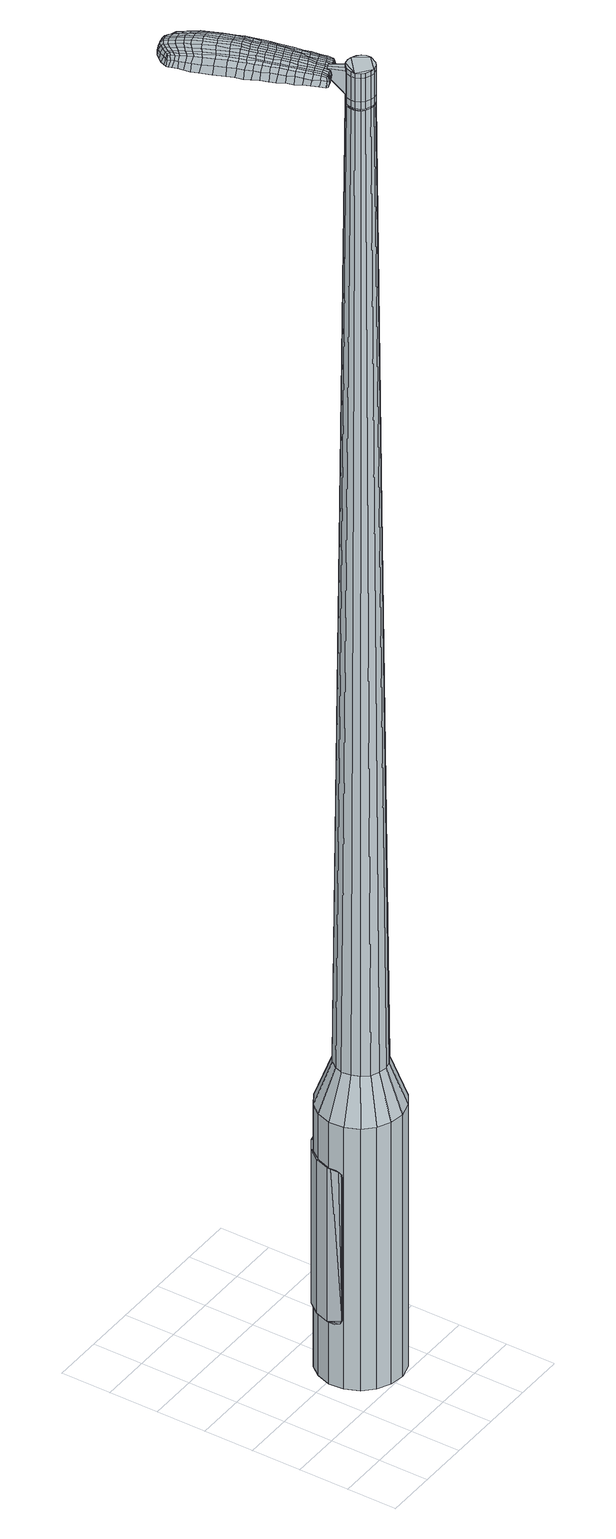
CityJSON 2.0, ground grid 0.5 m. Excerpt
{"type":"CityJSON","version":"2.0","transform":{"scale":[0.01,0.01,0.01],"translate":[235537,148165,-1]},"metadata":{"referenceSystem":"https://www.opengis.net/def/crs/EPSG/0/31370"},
"CityObjects":{
"object1":{"type":"GenericCityObject","attributes":{"cluster":176,"mean_distance_to_centroid":0.177,"new_centroid_x":235538.12,"new_centroid_y":148165.92,"mean_distance_to_camera":11.03,"H1":11.11,"H2":10.97,"Z_final":115.31,"cluster2":15,"proj_x":235539.54,"proj_y":148165.31,"id_line":52456,"bearing_l":203.2,"distance":1.55,"orientation":"right","G_obj":113.2},"geometry":[{"type":"MultiSurface","lod":"2","boundaries":[[[0,1,2,3]],[[1,4,5,2]],[[4,6,7,5]],[[6,8,9,7]],[[8,10,11,9]],[[10,12,13,11]],[[12,14,15,13]],[[14,16,17,15]],[[16,18,19,17]],[[18,20,21,19]],[[20,22,23,21]],[[22,24,25,23]],[[24,26,27,25]],[[26,28,29,27]],[[28,30,31,29]],[[30,32,33,31]],[[32,34,35,33]],[[34,0,3,35]],[[36,37,38,39]],[[38,40,41,42]],[[41,43,42]],[[42,44,45,46]],[[45,47,46]],[[46,48,49,50]],[[49,51,50]],[[42,46,50,38]],[[50,52,39,38]],[[53,36,39]],[[2,5,7,35]],[[7,9,11,15]],[[11,13,15]],[[15,17,19,23]],[[19,21,23]],[[23,25,27,31]],[[27,29,31]],[[15,23,31,7]],[[31,33,35,7]],[[3,2,35]],[[1,0,54,55]],[[0,34,56,54]],[[34,32,57,56]],[[32,30,58,57]],[[30,28,59,58]],[[28,26,60,59]],[[26,24,61,60]],[[24,22,62,61]],[[22,20,63,62]],[[20,18,64,63]],[[18,16,65,64]],[[16,14,66,65]],[[14,12,67,66]],[[12,10,68,67]],[[10,8,69,68]],[[8,6,70,69]],[[6,4,71,70]],[[4,1,55,71]],[[55,54,72,73]],[[54,56,74,72]],[[56,57,75,74]],[[57,58,76,75]],[[58,59,77,76]],[[59,60,78,77]],[[60,61,79,78]],[[61,62,80,79]],[[62,63,81,80]],[[63,64,82,81]],[[64,65,83,82]],[[65,66,84,83]],[[66,67,85,84]],[[67,68,86,85]],[[68,69,87,86]],[[69,70,88,87]],[[70,71,89,88]],[[71,55,73,89]],[[90,91,92,93]],[[94,95,91,90]],[[96,97,95,94]],[[98,99,97,96]],[[100,101,99,98]],[[102,103,101,100]],[[104,105,103,102]],[[80,106,105,104]],[[107,108,106,80]],[[109,110,108,107]],[[111,112,110,109]],[[84,113,112,111]],[[114,115,113,84]],[[116,117,115,114]],[[118,119,117,116]],[[120,121,119,118]],[[89,122,121,120]],[[93,92,122,89]],[[123,124,125,126]],[[127,123,126,128]],[[129,127,128,130]],[[131,129,130,132]],[[133,131,132,134]],[[135,133,134,136]],[[137,135,136,138]],[[139,137,138,140]],[[141,139,140,142]],[[143,141,142,144]],[[145,143,144,146]],[[147,145,146,148]],[[149,147,148,150]],[[151,149,150,152]],[[153,151,152,154]],[[155,153,154,156]],[[73,72,90,93]],[[72,74,94,90]],[[74,75,96,94]],[[75,76,98,96]],[[76,77,100,98]],[[77,78,102,100]],[[78,79,104,102]],[[79,80,104]],[[81,107,80]],[[81,82,109,107]],[[82,83,111,109]],[[83,84,111]],[[85,114,84]],[[85,86,116,114]],[[86,87,118,116]],[[87,88,120,118]],[[88,89,120]],[[73,93,89]],[[157,158,92,91]],[[158,122,92]],[[159,121,122]],[[159,160,119,121]],[[160,161,117,119]],[[161,162,115,117]],[[162,113,115]],[[163,112,113]],[[163,164,110,112]],[[164,165,108,110]],[[165,106,108]],[[166,105,106]],[[166,167,103,105]],[[167,168,101,103]],[[168,169,99,101]],[[169,170,97,99]],[[170,171,95,97]],[[171,157,91,95]],[[39,52,155,172]],[[158,157,173,156]],[[53,39,172,124]],[[157,171,125,173]],[[36,53,124,123]],[[171,170,126,125]],[[37,36,123,127]],[[170,169,128,126]],[[38,37,127,129]],[[169,168,130,128]],[[40,38,129,131]],[[168,167,132,130]],[[41,40,131,133]],[[167,166,134,132]],[[43,41,133,135]],[[166,106,136,134]],[[42,43,135,137]],[[106,165,138,136]],[[44,42,137,139]],[[165,164,140,138]],[[45,44,139,141]],[[164,163,142,140]],[[47,45,141,143]],[[163,113,144,142]],[[46,47,143,145]],[[113,162,146,144]],[[48,46,145,147]],[[162,161,148,146]],[[49,48,147,149]],[[161,160,150,148]],[[51,49,149,151]],[[160,159,152,150]],[[50,51,151,153]],[[159,122,154,152]],[[52,50,153,155]],[[122,158,156,154]],[[155,156,174,175]],[[156,173,176,174]],[[173,125,177,176]],[[125,124,178,177]],[[124,172,179,178]],[[172,155,175,179]],[[180,181,182,183]],[[184,180,183,185]],[[180,184,186,187]],[[181,180,187,188]],[[189,190,191,192]],[[193,189,192,194]],[[189,193,195,196]],[[190,189,196,197]],[[198,199,200,201]],[[202,198,201,203]],[[198,202,204,205]],[[199,198,205,206]],[[207,208,209,210]],[[211,207,210,212]],[[207,211,213,214]],[[208,207,214,215]],[[216,217,218,219]],[[220,216,219,221]],[[216,220,222,223]],[[217,216,223,224]],[[225,226,227,228]],[[229,225,228,230]],[[225,229,231,232]],[[226,225,232,233]],[[234,235,236,237]],[[226,234,237,227]],[[234,226,233,238]],[[235,234,238,239]],[[240,241,242,243]],[[235,240,243,236]],[[240,235,239,244]],[[241,240,244,245]],[[246,184,185,247]],[[241,246,247,242]],[[246,241,245,248]],[[184,246,248,186]],[[249,250,251,252]],[[253,249,252,254]],[[249,253,255,256]],[[250,249,256,257]],[[258,259,260,261]],[[250,258,261,251]],[[258,250,257,262]],[[259,258,262,263]],[[264,265,266,267]],[[259,264,267,260]],[[264,259,263,268]],[[265,264,268,269]],[[270,271,272,273]],[[265,270,273,266]],[[270,265,269,274]],[[271,270,274,275]],[[276,181,188,277]],[[271,276,277,272]],[[276,271,275,278]],[[181,276,278,182]],[[279,280,281,282]],[[283,279,282,284]],[[279,283,285,286]],[[280,279,286,287]],[[288,289,290,291]],[[280,288,291,281]],[[288,280,287,292]],[[289,288,292,293]],[[294,295,296,297]],[[289,294,297,290]],[[294,289,293,298]],[[295,294,298,299]],[[300,193,194,301]],[[295,300,301,296]],[[300,295,299,302]],[[193,300,302,195]],[[303,304,305,306]],[[307,303,306,308]],[[303,307,309,310]],[[304,303,310,311]],[[312,313,314,315]],[[304,312,315,305]],[[312,304,311,316]],[[313,312,316,317]],[[318,319,320,321]],[[313,318,321,314]],[[318,313,317,322]],[[319,318,322,323]],[[324,325,326,327]],[[319,324,327,320]],[[324,319,323,328]],[[325,324,328,329]],[[330,190,197,331]],[[325,330,331,326]],[[330,325,329,332]],[[190,330,332,191]],[[333,219,218,334]],[[335,333,334,336]],[[333,335,337,338]],[[219,333,338,221]],[[339,335,336,340]],[[341,339,340,342]],[[339,341,343,344]],[[335,339,344,337]],[[345,341,342,346]],[[347,345,346,348]],[[345,347,349,350]],[[341,345,350,343]],[[351,347,348,352]],[[353,351,352,354]],[[351,353,355,356]],[[347,351,356,349]],[[357,353,354,358]],[[208,357,358,209]],[[357,208,215,359]],[[353,357,359,355]],[[360,361,206,205]],[[362,360,205,204]],[[360,362,363,364]],[[361,360,364,365]],[[366,367,365,364]],[[368,366,364,363]],[[366,368,369,370]],[[367,366,370,371]],[[372,373,371,370]],[[374,372,370,369]],[[372,374,375,376]],[[373,372,376,377]],[[378,379,377,376]],[[380,378,376,375]],[[378,380,213,211]],[[379,378,211,212]],[[381,382,383,384]],[[283,381,384,285]],[[381,283,284,385]],[[382,381,385,386]],[[387,202,203,388]],[[382,387,388,383]],[[387,382,386,389]],[[202,387,389,204]],[[390,391,392,393]],[[229,390,393,231]],[[390,229,230,394]],[[391,390,394,395]],[[396,397,398,399]],[[391,396,399,392]],[[396,391,395,400]],[[397,396,400,401]],[[402,199,206,403]],[[397,402,403,398]],[[402,397,401,404]],[[199,402,404,200]],[[405,406,407,408]],[[187,405,408,188]],[[405,187,186,409]],[[406,405,409,410]],[[411,412,413,414]],[[406,411,414,407]],[[411,406,410,415]],[[412,411,415,416]],[[417,210,209,418]],[[412,417,418,413]],[[417,412,416,419]],[[210,417,419,212]],[[420,421,422,423]],[[192,420,423,194]],[[420,192,191,424]],[[421,420,424,425]],[[426,214,213,427]],[[421,426,427,422]],[[426,421,425,428]],[[214,426,428,215]],[[429,430,431,432]],[[307,429,432,309]],[[429,307,308,433]],[[430,429,433,434]],[[435,220,221,436]],[[430,435,436,431]],[[435,430,434,437]],[[220,435,437,222]],[[438,439,440,441]],[[253,438,441,255]],[[438,253,254,442]],[[439,438,442,443]],[[444,445,446,447]],[[439,444,447,440]],[[444,439,443,448]],[[445,444,448,449]],[[450,217,224,451]],[[445,450,451,446]],[[450,445,449,452]],[[217,450,452,218]],[[453,454,443,442]],[[252,453,442,254]],[[453,252,251,455]],[[454,453,455,456]],[[457,458,449,448]],[[454,457,448,443]],[[457,454,456,459]],[[458,457,459,460]],[[461,334,218,452]],[[458,461,452,449]],[[461,458,460,462]],[[334,461,462,336]],[[463,464,465,466]],[[310,463,466,311]],[[463,310,309,432]],[[464,463,432,431]],[[467,338,337,468]],[[464,467,468,465]],[[467,464,431,436]],[[338,467,436,221]],[[469,470,456,455]],[[261,469,455,251]],[[469,261,260,471]],[[470,469,471,472]],[[473,474,460,459]],[[470,473,459,456]],[[473,470,472,475]],[[474,473,475,476]],[[477,340,336,462]],[[474,477,462,460]],[[477,474,476,478]],[[340,477,478,342]],[[479,480,481,482]],[[316,479,482,317]],[[479,316,311,466]],[[480,479,466,465]],[[483,344,343,484]],[[480,483,484,481]],[[483,480,465,468]],[[344,483,468,337]],[[485,486,472,471]],[[267,485,471,260]],[[485,267,266,487]],[[486,485,487,488]],[[489,490,476,475]],[[486,489,475,472]],[[489,486,488,491]],[[490,489,491,492]],[[493,346,342,478]],[[490,493,478,476]],[[493,490,492,494]],[[346,493,494,348]],[[495,496,497,498]],[[322,495,498,323]],[[495,322,317,482]],[[496,495,482,481]],[[499,350,349,500]],[[496,499,500,497]],[[499,496,481,484]],[[350,499,484,343]],[[501,502,488,487]],[[273,501,487,266]],[[501,273,272,503]],[[502,501,503,504]],[[505,506,492,491]],[[502,505,491,488]],[[505,502,504,507]],[[506,505,507,508]],[[509,352,348,494]],[[506,509,494,492]],[[509,506,508,510]],[[352,509,510,354]],[[511,512,513,514]],[[328,511,514,329]],[[511,328,323,498]],[[512,511,498,497]],[[515,356,355,516]],[[512,515,516,513]],[[515,512,497,500]],[[356,515,500,349]],[[517,518,504,503]],[[277,517,503,272]],[[517,277,188,408]],[[518,517,408,407]],[[519,520,508,507]],[[518,519,507,504]],[[519,518,407,414]],[[520,519,414,413]],[[521,358,354,510]],[[520,521,510,508]],[[521,520,413,418]],[[358,521,418,209]],[[522,523,425,424]],[[332,522,424,191]],[[522,332,329,514]],[[523,522,514,513]],[[524,359,215,428]],[[523,524,428,425]],[[524,523,513,516]],[[359,524,516,355]],[[525,526,386,385]],[[282,525,385,284]],[[525,282,281,527]],[[526,525,527,528]],[[529,362,204,389]],[[526,529,389,386]],[[529,526,528,530]],[[362,529,530,363]],[[531,532,533,534]],[[232,531,534,233]],[[531,232,231,393]],[[532,531,393,392]],[[535,536,537,538]],[[532,535,538,533]],[[535,532,392,399]],[[536,535,399,398]],[[539,361,365,540]],[[536,539,540,537]],[[539,536,398,403]],[[361,539,403,206]],[[541,542,528,527]],[[291,541,527,281]],[[541,291,290,543]],[[542,541,543,544]],[[545,368,363,530]],[[542,545,530,528]],[[545,542,544,546]],[[368,545,546,369]],[[547,548,549,550]],[[238,547,550,239]],[[547,238,233,534]],[[548,547,534,533]],[[551,552,553,554]],[[548,551,554,549]],[[551,548,533,538]],[[552,551,538,537]],[[555,367,371,556]],[[552,555,556,553]],[[555,552,537,540]],[[367,555,540,365]],[[557,558,544,543]],[[297,557,543,290]],[[557,297,296,559]],[[558,557,559,560]],[[561,374,369,546]],[[558,561,546,544]],[[561,558,560,562]],[[374,561,562,375]],[[563,564,565,566]],[[244,563,566,245]],[[563,244,239,550]],[[564,563,550,549]],[[567,568,569,570]],[[564,567,570,565]],[[567,564,549,554]],[[568,567,554,553]],[[571,373,377,572]],[[568,571,572,569]],[[571,568,553,556]],[[373,571,556,371]],[[573,574,560,559]],[[301,573,559,296]],[[573,301,194,423]],[[574,573,423,422]],[[575,380,375,562]],[[574,575,562,560]],[[575,574,422,427]],[[380,575,427,213]],[[576,577,410,409]],[[248,576,409,186]],[[576,248,245,566]],[[577,576,566,565]],[[578,579,416,415]],[[577,578,415,410]],[[578,577,565,570]],[[579,578,570,569]],[[580,379,212,419]],[[579,580,419,416]],[[580,579,569,572]],[[379,580,572,377]],[[581,582,583,584]],[[584,583,585,586]],[[587,585,583,588]],[[588,583,582,589]],[[590,591,592,593]],[[593,592,594,595]],[[596,594,592,597]],[[597,592,591,598]],[[599,600,601,602]],[[602,601,603,604]],[[605,603,601,606]],[[606,601,600,607]],[[608,609,610,611]],[[611,610,612,613]],[[614,612,610,615]],[[615,610,609,616]],[[617,618,619,620]],[[620,619,621,622]],[[623,621,619,624]],[[624,619,618,625]],[[626,627,628,629]],[[629,628,630,631]],[[632,630,628,633]],[[633,628,627,634]],[[635,636,637,638]],[[638,637,627,626]],[[634,627,637,639]],[[639,637,636,640]],[[641,642,643,644]],[[644,643,636,635]],[[640,636,643,645]],[[645,643,642,646]],[[586,585,647,648]],[[648,647,642,641]],[[646,642,647,649]],[[649,647,585,587]],[[650,651,652,653]],[[653,652,654,655]],[[656,654,652,657]],[[657,652,651,658]],[[659,660,661,662]],[[662,661,651,650]],[[658,651,661,663]],[[663,661,660,664]],[[665,666,667,668]],[[668,667,660,659]],[[664,660,667,669]],[[669,667,666,670]],[[671,672,673,674]],[[674,673,666,665]],[[670,666,673,675]],[[675,673,672,676]],[[589,582,677,678]],[[678,677,672,671]],[[676,672,677,679]],[[679,677,582,581]],[[680,681,682,683]],[[683,682,684,685]],[[686,684,682,687]],[[687,682,681,688]],[[689,690,691,692]],[[692,691,681,680]],[[688,681,691,693]],[[693,691,690,694]],[[695,696,697,698]],[[698,697,690,689]],[[694,690,697,699]],[[699,697,696,700]],[[595,594,701,702]],[[702,701,696,695]],[[700,696,701,703]],[[703,701,594,596]],[[704,705,706,707]],[[707,706,708,709]],[[710,708,706,711]],[[711,706,705,712]],[[713,714,715,716]],[[716,715,705,704]],[[712,705,715,717]],[[717,715,714,718]],[[719,720,721,722]],[[722,721,714,713]],[[718,714,721,723]],[[723,721,720,724]],[[725,726,727,728]],[[728,727,720,719]],[[724,720,727,729]],[[729,727,726,730]],[[598,591,731,732]],[[732,731,726,725]],[[730,726,731,733]],[[733,731,591,590]],[[617,620,734,735]],[[735,734,736,737]],[[738,736,734,739]],[[739,734,620,622]],[[737,736,740,741]],[[741,740,742,743]],[[744,742,740,745]],[[745,740,736,738]],[[743,742,746,747]],[[747,746,748,749]],[[750,748,746,751]],[[751,746,742,744]],[[749,748,752,753]],[[753,752,754,755]],[[756,754,752,757]],[[757,752,748,750]],[[755,754,758,759]],[[759,758,609,608]],[[616,609,758,760]],[[760,758,754,756]],[[607,761,762,606]],[[606,762,763,605]],[[764,763,762,765]],[[765,762,761,766]],[[766,767,768,765]],[[765,768,769,764]],[[770,769,768,771]],[[771,768,767,772]],[[772,773,774,771]],[[771,774,775,770]],[[776,775,774,777]],[[777,774,773,778]],[[778,779,780,777]],[[777,780,781,776]],[[614,781,780,612]],[[612,780,779,613]],[[782,783,784,785]],[[785,784,684,686]],[[685,684,784,786]],[[786,784,783,787]],[[604,603,788,789]],[[789,788,783,782]],[[787,783,788,790]],[[790,788,603,605]],[[791,792,793,794]],[[794,793,630,632]],[[631,630,793,795]],[[795,793,792,796]],[[797,798,799,800]],[[800,799,792,791]],[[796,792,799,801]],[[801,799,798,802]],[[607,600,803,804]],[[804,803,798,797]],[[802,798,803,805]],[[805,803,600,599]],[[806,807,808,809]],[[809,808,588,589]],[[587,588,808,810]],[[810,808,807,811]],[[812,813,814,815]],[[815,814,807,806]],[[811,807,814,816]],[[816,814,813,817]],[[608,611,818,819]],[[819,818,813,812]],[[817,813,818,820]],[[820,818,611,613]],[[821,822,823,824]],[[824,823,593,595]],[[590,593,823,825]],[[825,823,822,826]],[[614,615,827,828]],[[828,827,822,821]],[[826,822,827,829]],[[829,827,615,616]],[[830,831,708,832]],[[832,708,710]],[[709,708,833]],[[833,708,831,834]],[[622,621,835,836]],[[836,835,831,830]],[[834,831,835,837]],[[837,835,621,623]],[[838,839,840]],[[840,839,654,656]],[[655,654,839,841]],[[842,843,844,845]],[[845,844,839,838]],[[841,839,844,846]],[[846,844,843,847]],[[625,618,848,849]],[[849,848,843,842]],[[847,843,848,850]],[[850,848,618,617]],[[851,852,841]],[[841,852,653,655]],[[650,653,852,853]],[[853,852,851,854]],[[847,855,856,846]],[[846,856,851,841]],[[854,851,856,857]],[[857,856,855,858]],[[617,735,859,850]],[[850,859,855,847]],[[858,855,859,860]],[[860,859,735,737]],[[861,862,863,864]],[[864,863,711,712]],[[710,711,863,832]],[[832,863,862,830]],[[738,739,865,866]],[[866,865,862,861]],[[830,862,865,836]],[[836,865,739,622]],[[854,867,868,853]],[[853,868,662,650]],[[659,662,868,869]],[[869,868,867,870]],[[858,871,872,857]],[[857,872,867,854]],[[870,867,872,873]],[[873,872,871,874]],[[737,741,875,860]],[[860,875,871,858]],[[874,871,875,876]],[[876,875,741,743]],[[877,878,879,880]],[[880,879,717,718]],[[712,717,879,864]],[[864,879,878,861]],[[744,745,881,882]],[[882,881,878,877]],[[861,878,881,866]],[[866,881,745,738]],[[870,883,884,869]],[[869,884,668,659]],[[665,668,884,885]],[[885,884,883,886]],[[874,887,888,873]],[[873,888,883,870]],[[886,883,888,889]],[[889,888,887,890]],[[743,747,891,876]],[[876,891,887,874]],[[890,887,891,892]],[[892,891,747,749]],[[893,894,895,896]],[[896,895,723,724]],[[718,723,895,880]],[[880,895,894,877]],[[750,751,897,898]],[[898,897,894,893]],[[877,894,897,882]],[[882,897,751,744]],[[886,899,900,885]],[[885,900,674,665]],[[671,674,900,901]],[[901,900,899,902]],[[890,903,904,889]],[[889,904,899,886]],[[902,899,904,905]],[[905,904,903,906]],[[749,753,907,892]],[[892,907,903,890]],[[906,903,907,908]],[[908,907,753,755]],[[909,910,911,912]],[[912,911,729,730]],[[724,729,911,896]],[[896,911,910,893]],[[756,757,913,914]],[[914,913,910,909]],[[893,910,913,898]],[[898,913,757,750]],[[902,915,916,901]],[[901,916,678,671]],[[589,678,916,809]],[[809,916,915,806]],[[906,917,918,905]],[[905,918,915,902]],[[806,915,918,815]],[[815,918,917,812]],[[755,759,919,908]],[[908,919,917,906]],[[812,917,919,819]],[[819,919,759,608]],[[826,920,921,825]],[[825,921,733,590]],[[730,733,921,912]],[[912,921,920,909]],[[616,760,922,829]],[[829,922,920,826]],[[909,920,922,914]],[[914,922,760,756]],[[787,923,924,786]],[[786,924,683,685]],[[680,683,924,925]],[[925,924,923,926]],[[605,763,927,790]],[[790,927,923,787]],[[926,923,927,928]],[[928,927,763,764]],[[929,930,931,932]],[[932,931,633,634]],[[632,633,931,794]],[[794,931,930,791]],[[933,934,935,936]],[[936,935,930,929]],[[791,930,935,800]],[[800,935,934,797]],[[766,761,937,938]],[[938,937,934,933]],[[797,934,937,804]],[[804,937,761,607]],[[926,939,940,925]],[[925,940,692,680]],[[689,692,940,941]],[[941,940,939,942]],[[764,769,943,928]],[[928,943,939,926]],[[942,939,943,944]],[[944,943,769,770]],[[945,946,947,948]],[[948,947,639,640]],[[634,639,947,932]],[[932,947,946,929]],[[949,950,951,952]],[[952,951,946,945]],[[929,946,951,936]],[[936,951,950,933]],[[772,767,953,954]],[[954,953,950,949]],[[933,950,953,938]],[[938,953,767,766]],[[942,955,956,941]],[[941,956,698,689]],[[695,698,956,957]],[[957,956,955,958]],[[770,775,959,944]],[[944,959,955,942]],[[958,955,959,960]],[[960,959,775,776]],[[961,962,963,964]],[[964,963,645,646]],[[640,645,963,948]],[[948,963,962,945]],[[965,966,967,968]],[[968,967,962,961]],[[945,962,967,952]],[[952,967,966,949]],[[778,773,969,970]],[[970,969,966,965]],[[949,966,969,954]],[[954,969,773,772]],[[958,971,972,957]],[[957,972,702,695]],[[595,702,972,824]],[[824,972,971,821]],[[776,781,973,960]],[[960,973,971,958]],[[821,971,973,828]],[[828,973,781,614]],[[811,974,975,810]],[[810,975,649,587]],[[646,649,975,964]],[[964,975,974,961]],[[817,976,977,816]],[[816,977,974,811]],[[961,974,977,968]],[[968,977,976,965]],[[613,779,978,820]],[[820,978,976,817]],[[965,976,978,970]],[[970,978,779,778]],[[581,584,183,182]],[[584,586,185,183]],[[596,597,196,195]],[[597,598,197,196]],[[599,602,201,200]],[[602,604,203,201]],[[623,624,223,222]],[[624,625,224,223]],[[626,629,228,227]],[[629,631,230,228]],[[635,638,237,236]],[[638,626,227,237]],[[641,644,243,242]],[[644,635,236,243]],[[586,648,247,185]],[[648,641,242,247]],[[656,657,256,255]],[[657,658,257,256]],[[658,663,262,257]],[[663,664,263,262]],[[664,669,268,263]],[[669,670,269,268]],[[670,675,274,269]],[[675,676,275,274]],[[676,679,278,275]],[[679,581,182,278]],[[686,687,286,285]],[[687,688,287,286]],[[688,693,292,287]],[[693,694,293,292]],[[694,699,298,293]],[[699,700,299,298]],[[700,703,302,299]],[[703,596,195,302]],[[704,707,306,305]],[[707,709,308,306]],[[713,716,315,314]],[[716,704,305,315]],[[719,722,321,320]],[[722,713,314,321]],[[725,728,327,326]],[[728,719,320,327]],[[598,732,331,197]],[[732,725,326,331]],[[782,785,384,383]],[[785,686,285,384]],[[604,789,388,203]],[[789,782,383,388]],[[631,795,394,230]],[[795,796,395,394]],[[796,801,400,395]],[[801,802,401,400]],[[802,805,404,401]],[[805,599,200,404]],[[709,833,433,308]],[[833,834,434,433]],[[834,837,437,434]],[[837,623,222,437]],[[838,840,441,440]],[[840,656,255,441]],[[842,845,447,446]],[[845,838,440,447]],[[625,849,451,224]],[[849,842,446,451]],[[979,980,981,982]],[[983,984,982,981]],[[985,986,987,988]],[[989,990,991,992]],[[980,993,994,981]],[[995,983,981,994]],[[996,985,988,997]],[[998,999,990,989]],[[993,1000,1001,994]],[[1001,1002,995,994]],[[1003,996,997,1004]],[[1005,999,998,1006]],[[1000,1007,1008,1001]],[[1008,1009,1002,1001]],[[1010,1003,1004,1011]],[[1012,1005,1006,1013]],[[1014,1015,1016,1017]],[[1018,1019,1015,1014]],[[1018,1020,1021,1019]],[[1020,1022,1023,1021]],[[1024,1025,1026,1027]],[[1028,1029,1025,1024]],[[1030,1031,1029,1028]],[[1032,1033,1031,1030]],[[1027,1016,1015,1024]],[[1024,1015,1019,1028]],[[1019,1021,1030,1028]],[[1021,1023,1032,1030]],[[988,987,984,983]],[[997,988,983,995]],[[1002,1004,997,995]],[[1009,1011,1004,1002]],[[989,992,986,985]],[[998,989,985,996]],[[1006,998,996,1003]],[[1013,1006,1003,1010]],[[990,1014,1017,991]],[[999,1018,1014,990]],[[1020,1018,999,1005]],[[1022,1020,1005,1012]],[[1034,1035,1036,1037]],[[1036,1038,1039,1040]],[[1036,1040,1041,1042]],[[1036,1042,1037]],[[1043,1034,1037,1044]],[[1045,1044,1037,1046]],[[1047,1046,1037]],[[1048,1036,1035,1049]],[[1050,1048,1049,1051]],[[1052,1050,1051,1053]],[[1054,1052,1053,1055]],[[1056,1054,1055,1057]],[[1057,1058,1059,1060]],[[1057,1060,1061,1062]],[[1057,1062,1063,1064]],[[1063,1065,1066,1067]],[[1063,1067,1068,1069]],[[1063,1069,1064]],[[1057,1064,1056]],[[1070,1071,1035,1034]],[[1072,1073,1038,1036]],[[1074,1075,1047,1037]],[[1071,1076,1049,1035]],[[1077,1072,1036,1048]],[[1076,1078,1051,1049]],[[1079,1077,1048,1050]],[[1078,1080,1053,1051]],[[1081,1079,1050,1052]],[[1080,1082,1055,1053]],[[1083,1081,1052,1054]],[[1082,1084,1057,1055]],[[1085,1083,1054,1056]],[[1084,1086,1058,1057]],[[1087,1088,1065,1063]],[[1089,1085,1056,1064]],[[1059,1058,1086,1090]],[[1060,1059,1090,1091]],[[1061,1060,1091,1092]],[[1062,1061,1092,1093]],[[1063,1062,1093,1087]],[[1094,1070,1034,1043]],[[1095,1094,1043,1044]],[[1096,1095,1044,1045]],[[1097,1096,1045,1046]],[[1075,1097,1046,1047]],[[1039,1038,1073,1098]],[[1066,1065,1088,1099]],[[1040,1039,1098,1100]],[[1041,1040,1100,1101]],[[1042,1041,1101,1102]],[[1037,1042,1102,1074]],[[1067,1066,1099,1103]],[[1068,1067,1103,1104]],[[1069,1068,1104,1105]],[[1064,1069,1105,1089]]]}]}
},
"vertices":[
[93,131,384],[107,135,384],[107,135,96],[93,131,96],[122,133,384],[122,133,96],[135,126,384],[135,126,96],[145,116,384],[145,116,96],[151,102,384],[151,102,96],[151,88,384],[151,88,96],[147,74,384],[147,74,96],[138,62,384],[138,62,96],[126,54,384],[126,54,96],[112,50,384],[112,50,96],[97,52,384],[97,52,96],[84,59,384],[84,59,96],[74,69,384],[74,69,96],[68,83,384],[68,83,96],[67,98,384],[67,98,96],[72,112,384],[72,112,96],[80,123,384],[80,123,96],[97,99,1524],[96,94,1524],[96,90,1524],[104,105,1524],[98,85,1524],[101,82,1524],[110,79,1524],[106,80,1524],[115,80,1524],[119,83,1524],[123,91,1524],[121,87,1524],[123,96,1524],[121,100,1524],[113,105,1524],[118,103,1524],[109,106,1524],[100,102,1524],[100,116,429],[108,118,429],[92,111,429],[87,104,429],[84,96,429],[85,87,429],[88,79,429],[94,72,429],[102,68,429],[111,67,429],[119,69,429],[127,74,429],[132,81,429],[134,90,429],[134,98,429],[131,106,429],[125,113,429],[117,117,429],[104,105,1483],[109,106,1483],[100,102,1483],[97,99,1483],[96,94,1483],[96,90,1483],[98,85,1483],[101,82,1483],[106,80,1483],[110,79,1483],[115,80,1483],[119,83,1483],[121,87,1483],[123,91,1483],[123,96,1483],[121,100,1483],[118,103,1483],[113,105,1483],[104,104,1483],[104,104,1485],[109,105,1485],[109,105,1483],[101,102,1483],[101,102,1485],[98,98,1483],[98,98,1485],[97,94,1483],[97,94,1485],[97,90,1483],[97,90,1485],[99,86,1483],[99,86,1485],[102,82,1483],[102,82,1485],[106,80,1485],[110,80,1483],[110,80,1485],[115,81,1483],[115,81,1485],[118,83,1483],[118,83,1485],[121,87,1485],[122,91,1483],[122,91,1485],[122,96,1483],[122,96,1485],[120,100,1483],[120,100,1485],[117,103,1483],[117,103,1485],[113,105,1485],[97,99,1519],[100,102,1519],[100,102,1493],[97,99,1493],[96,94,1519],[96,94,1493],[96,90,1519],[96,90,1493],[98,85,1519],[98,85,1493],[101,82,1519],[101,82,1493],[106,80,1519],[106,80,1493],[110,79,1519],[110,79,1493],[115,80,1519],[115,80,1493],[119,83,1519],[119,83,1493],[121,87,1519],[121,87,1493],[123,91,1519],[123,91,1493],[123,96,1519],[123,96,1493],[121,100,1519],[121,100,1493],[118,103,1519],[118,103,1493],[113,105,1519],[113,105,1493],[109,106,1519],[109,106,1493],[104,105,1485],[109,106,1485],[118,103,1485],[121,100,1485],[123,96,1485],[123,91,1485],[119,83,1485],[115,80,1485],[110,79,1485],[101,82,1485],[98,85,1485],[96,90,1485],[96,94,1485],[97,99,1485],[100,102,1485],[104,105,1519],[104,105,1493],[100,123,1513],[100,123,1518],[97,122,1513],[94,121,1513],[94,121,1518],[97,122,1518],[86,198,1519],[88,191,1518],[89,193,1509],[86,200,1510],[82,206,1519],[83,208,1510],[81,204,1526],[85,196,1525],[87,190,1525],[50,183,1519],[53,177,1518],[55,176,1525],[52,183,1525],[46,191,1519],[48,191,1526],[45,191,1510],[48,184,1510],[51,177,1509],[37,257,1519],[41,259,1519],[40,260,1513],[37,258,1513],[34,255,1519],[34,256,1513],[35,253,1524],[38,256,1524],[41,257,1524],[67,189,1530],[69,182,1529],[72,184,1529],[70,191,1530],[63,198,1531],[66,199,1531],[59,196,1530],[63,188,1530],[66,181,1529],[99,115,1512],[101,116,1512],[100,117,1517],[98,116,1517],[96,114,1512],[95,115,1517],[95,115,1506],[98,116,1506],[101,117,1506],[61,252,1519],[63,249,1519],[64,250,1512],[62,253,1512],[60,254,1518],[60,255,1512],[59,253,1522],[60,251,1523],[62,248,1524],[65,245,1519],[68,240,1519],[69,241,1512],[66,246,1512],[64,244,1524],[67,239,1525],[70,234,1519],[74,227,1519],[74,229,1511],[71,236,1511],[69,233,1526],[72,226,1526],[78,217,1519],[79,219,1510],[77,215,1526],[111,129,1513],[108,136,1513],[107,134,1518],[110,127,1517],[112,123,1512],[111,124,1516],[113,124,1506],[111,130,1507],[109,137,1507],[106,143,1514],[103,150,1515],[102,149,1520],[105,142,1519],[106,144,1507],[104,151,1507],[101,157,1515],[98,164,1516],[97,162,1522],[100,156,1521],[101,158,1508],[99,165,1508],[96,171,1517],[93,178,1517],[92,176,1524],[95,169,1523],[96,172,1508],[94,179,1509],[91,185,1518],[90,183,1524],[91,186,1509],[28,238,1519],[29,235,1519],[30,235,1524],[29,239,1523],[27,241,1518],[28,241,1522],[26,241,1512],[26,239,1512],[27,236,1512],[30,231,1519],[32,225,1519],[34,225,1525],[32,231,1524],[29,231,1512],[30,226,1512],[34,220,1519],[37,212,1519],[39,212,1526],[36,219,1526],[32,220,1511],[35,213,1511],[42,202,1519],[43,201,1526],[40,202,1510],[83,117,1513],[79,123,1513],[78,124,1507],[81,117,1507],[86,112,1512],[84,112,1506],[86,113,1516],[84,117,1517],[81,123,1518],[76,130,1514],[73,137,1515],[71,137,1507],[75,131,1507],[78,130,1519],[74,137,1520],[69,144,1515],[66,150,1516],[64,151,1508],[68,144,1508],[71,143,1521],[68,150,1522],[63,157,1517],[59,164,1517],[58,164,1509],[61,157,1508],[64,157,1523],[61,163,1524],[56,170,1518],[54,171,1509],[58,170,1524],[96,121,1519],[98,122,1519],[93,128,1520],[95,129,1520],[90,127,1520],[93,120,1519],[90,135,1522],[93,136,1522],[87,142,1523],[90,143,1523],[84,141,1523],[87,134,1521],[84,149,1524],[87,150,1524],[81,155,1525],[84,157,1525],[78,154,1525],[81,147,1524],[78,162,1526],[81,163,1526],[75,169,1527],[78,170,1527],[72,168,1527],[75,161,1526],[72,176,1528],[75,177,1528],[69,174,1528],[39,253,1527],[42,254,1527],[36,251,1526],[37,247,1527],[41,249,1528],[44,250,1528],[43,243,1529],[47,244,1529],[40,241,1528],[43,234,1530],[46,236,1530],[50,238,1530],[49,230,1531],[53,231,1531],[45,228,1530],[49,219,1531],[53,221,1531],[56,223,1531],[58,209,1531],[61,211,1531],[54,208,1531],[28,243,1518],[29,246,1519],[27,247,1513],[26,244,1513],[29,242,1523],[30,245,1523],[31,251,1519],[30,251,1513],[32,249,1524],[58,255,1518],[55,257,1518],[55,255,1523],[58,254,1523],[58,257,1513],[56,258,1513],[52,258,1519],[48,259,1519],[49,258,1524],[52,257,1523],[52,259,1513],[48,260,1513],[44,259,1519],[45,258,1524],[44,260,1513],[83,196,1528],[81,195,1528],[84,188,1528],[86,189,1527],[80,204,1528],[78,203,1529],[79,194,1529],[76,193,1530],[78,186,1529],[81,187,1528],[75,202,1529],[72,201,1530],[73,192,1530],[75,185,1529],[69,200,1531],[53,183,1528],[55,184,1529],[52,192,1529],[50,191,1528],[56,177,1527],[59,178,1528],[59,186,1529],[55,194,1530],[62,179,1528],[87,110,1512],[89,111,1512],[89,113,1517],[87,112,1517],[86,111,1506],[88,112,1506],[92,113,1512],[92,114,1517],[92,113,1506],[112,121,1512],[111,120,1512],[111,121,1506],[113,122,1506],[111,122,1517],[110,121,1517],[108,119,1512],[106,118,1512],[106,119,1506],[109,120,1506],[108,120,1517],[105,119,1517],[103,117,1512],[103,118,1506],[103,118,1517],[109,127,1519],[107,126,1519],[106,134,1520],[105,133,1520],[105,125,1519],[103,124,1519],[103,132,1520],[100,131,1520],[101,123,1519],[98,130,1520],[85,117,1519],[87,118,1519],[84,124,1520],[82,124,1520],[90,119,1519],[87,126,1520],[104,141,1521],[102,140,1521],[101,148,1522],[100,147,1522],[100,139,1521],[97,138,1521],[97,146,1522],[95,145,1523],[95,137,1522],[92,144,1523],[79,130,1521],[81,131,1521],[78,138,1522],[76,137,1522],[84,132,1521],[81,139,1522],[99,155,1523],[97,154,1523],[96,162,1524],[94,161,1524],[95,153,1523],[92,152,1524],[92,160,1525],[89,159,1525],[89,151,1524],[87,158,1525],[72,144,1523],[74,144,1523],[71,151,1524],[69,150,1524],[78,146,1524],[75,153,1525],[93,169,1525],[92,168,1525],[91,175,1526],[89,175,1526],[89,167,1526],[87,166,1526],[87,174,1527],[84,173,1527],[84,164,1526],[81,171,1527],[66,157,1525],[68,158,1525],[65,164,1526],[63,164,1526],[71,159,1526],[68,166,1527],[88,182,1527],[86,181,1527],[84,180,1527],[81,179,1528],[78,178,1528],[60,170,1527],[62,171,1527],[65,173,1528],[30,240,1525],[31,243,1525],[31,237,1526],[32,239,1526],[33,247,1526],[34,243,1527],[58,252,1525],[56,253,1525],[58,250,1526],[60,249,1525],[53,254,1525],[50,255,1526],[52,251,1527],[55,251,1526],[46,255,1526],[48,251,1527],[32,232,1526],[34,234,1527],[35,226,1527],[36,228,1528],[36,237,1528],[39,231,1529],[63,244,1526],[60,245,1527],[63,239,1528],[65,239,1527],[57,245,1527],[54,246,1528],[57,239,1529],[60,239,1528],[50,245,1528],[53,239,1530],[37,220,1528],[38,222,1529],[40,213,1528],[42,214,1529],[42,225,1529],[45,217,1530],[68,233,1528],[66,233,1528],[69,226,1529],[71,226,1528],[63,233,1529],[60,233,1530],[63,225,1530],[66,225,1530],[56,232,1530],[60,224,1531],[45,202,1529],[47,203,1529],[50,205,1530],[76,215,1528],[74,214,1529],[71,214,1530],[68,213,1530],[64,212,1531],[87,192,1509],[86,191,1518],[84,197,1518],[85,199,1509],[81,205,1519],[81,207,1510],[80,204,1525],[83,196,1525],[85,189,1525],[57,177,1525],[55,177,1518],[52,184,1518],[54,184,1525],[48,192,1519],[50,191,1525],[46,192,1510],[50,184,1509],[53,178,1509],[41,257,1513],[41,257,1519],[38,255,1519],[38,256,1513],[35,253,1519],[35,254,1513],[36,252,1524],[39,254,1524],[42,255,1524],[72,184,1528],[69,183,1528],[66,190,1529],[69,191,1529],[63,198,1529],[66,199,1529],[60,196,1529],[63,188,1529],[66,182,1528],[100,119,1516],[100,118,1512],[98,117,1512],[97,118,1516],[95,116,1512],[95,117,1516],[94,117,1506],[97,118,1506],[100,119,1506],[62,249,1512],[61,248,1519],[59,251,1518],[60,252,1512],[58,252,1518],[59,254,1512],[58,251,1522],[58,250,1523],[60,247,1523],[67,240,1512],[66,239,1519],[63,244,1519],[64,245,1512],[62,243,1524],[65,238,1525],[73,228,1511],[72,227,1519],[69,234,1519],[69,235,1511],[68,232,1525],[71,225,1526],[76,216,1519],[77,218,1510],[75,215,1526],[106,134,1518],[106,135,1513],[109,128,1513],[108,127,1517],[110,123,1512],[109,124,1515],[111,124,1506],[109,129,1506],[107,136,1507],[100,148,1520],[101,149,1514],[104,142,1514],[103,141,1519],[105,144,1507],[102,151,1507],[95,162,1522],[96,163,1516],[99,156,1515],[98,155,1521],[100,158,1508],[97,165,1508],[90,176,1523],[91,177,1517],[94,170,1516],[93,169,1522],[95,172,1508],[92,179,1508],[89,184,1517],[88,182,1524],[90,186,1509],[32,236,1523],[31,236,1519],[30,239,1518],[31,239,1523],[29,241,1518],[30,241,1522],[28,241,1512],[28,239,1512],[29,236,1512],[35,226,1525],[34,226,1519],[32,231,1519],[33,231,1524],[30,232,1512],[32,226,1512],[40,213,1526],[39,213,1519],[36,220,1519],[37,220,1525],[34,221,1511],[37,214,1511],[43,202,1519],[45,202,1526],[42,203,1510],[80,125,1507],[81,124,1513],[85,118,1513],[83,118,1506],[87,113,1512],[86,114,1506],[87,114,1515],[86,118,1517],[82,124,1518],[73,138,1507],[74,138,1514],[78,131,1514],[76,132,1507],[79,131,1519],[76,138,1520],[66,152,1508],[68,151,1516],[71,145,1515],[69,145,1508],[73,144,1521],[69,151,1522],[59,165,1508],[61,164,1517],[64,158,1516],[63,158,1508],[66,158,1522],[63,164,1523],[58,171,1517],[56,172,1509],[60,171,1524],[96,122,1518],[98,123,1518],[93,129,1519],[95,130,1519],[90,127,1519],[93,121,1518],[90,135,1520],[92,136,1520],[87,142,1521],[89,143,1521],[84,141,1521],[87,134,1520],[84,149,1523],[86,150,1523],[81,156,1524],[84,157,1524],[78,155,1524],[81,148,1523],[78,163,1525],[81,164,1525],[75,169,1526],[78,171,1526],[72,168,1526],[75,161,1525],[72,176,1527],[75,177,1527],[69,175,1527],[43,253,1526],[40,252,1526],[37,250,1525],[38,246,1526],[41,248,1526],[44,250,1526],[47,244,1528],[44,242,1528],[41,240,1527],[43,234,1528],[47,236,1529],[50,237,1529],[53,231,1530],[49,229,1530],[46,227,1529],[50,219,1530],[53,221,1530],[56,222,1530],[61,211,1530],[58,210,1530],[55,208,1530],[29,246,1513],[30,245,1518],[30,243,1518],[28,243,1512],[31,242,1523],[31,244,1523],[33,249,1519],[32,250,1513],[33,248,1523],[55,253,1523],[55,255,1518],[57,254,1518],[56,252,1523],[57,255,1512],[55,256,1512],[48,256,1523],[48,257,1519],[52,256,1519],[52,255,1523],[52,257,1513],[48,258,1513],[45,257,1519],[45,256,1524],[44,258,1513],[83,188,1527],[81,195,1527],[82,195,1527],[84,189,1526],[79,203,1527],[77,203,1528],[78,186,1528],[75,193,1528],[78,194,1528],[81,187,1527],[75,202,1528],[72,201,1529],[72,192,1529],[75,185,1528],[69,200,1529],[52,193,1528],[56,185,1527],[55,184,1527],[51,192,1527],[58,177,1526],[59,178,1527],[59,186,1528],[56,194,1528],[62,180,1527],[89,114,1516],[88,113,1512],[88,114,1516],[86,113,1506],[87,114,1506],[91,115,1512],[91,116,1516],[91,115,1506],[110,123,1506],[110,122,1512],[111,123,1506],[109,123,1516],[105,121,1506],[105,120,1512],[107,121,1512],[108,122,1506],[107,122,1516],[104,121,1516],[103,119,1512],[102,120,1506],[102,120,1516],[107,127,1518],[108,127,1518],[105,134,1519],[104,134,1519],[103,125,1518],[105,126,1518],[102,133,1519],[100,132,1519],[100,124,1518],[98,131,1519],[84,125,1519],[87,118,1518],[86,118,1518],[83,124,1519],[90,120,1518],[87,126,1519],[102,140,1520],[102,141,1520],[100,148,1521],[99,147,1521],[97,139,1520],[100,140,1520],[97,147,1521],[94,145,1521],[95,138,1520],[92,144,1521],[78,138,1521],[81,132,1520],[80,131,1520],[76,138,1521],[84,133,1520],[81,140,1521],[96,154,1522],[97,155,1522],[95,162,1523],[94,161,1523],[92,152,1522],[94,153,1522],[91,160,1523],[89,159,1524],[89,151,1523],[86,158,1524],[71,152,1523],[74,145,1522],[73,145,1522],[70,151,1523],[78,146,1522],[75,153,1523],[91,168,1524],[92,168,1524],[89,175,1525],[88,175,1525],[86,166,1525],[89,167,1524],[86,174,1525],[83,173,1526],[83,165,1525],[81,172,1526],[65,165,1525],[68,158,1524],[67,158,1524],[64,164,1525],[71,160,1524],[68,167,1525],[86,182,1526],[87,182,1526],[81,180,1527],[83,181,1526],[78,179,1527],[62,172,1526],[61,171,1526],[65,173,1526],[32,242,1524],[31,240,1524],[32,237,1525],[33,239,1525],[34,246,1525],[35,243,1525],[57,249,1525],[56,252,1524],[57,250,1524],[59,247,1525],[51,250,1526],[49,254,1525],[53,253,1524],[54,250,1525],[46,254,1525],[48,250,1526],[35,234,1526],[34,232,1526],[36,226,1526],[37,228,1527],[37,237,1526],[40,231,1527],[62,238,1527],[60,244,1526],[61,243,1526],[64,238,1526],[56,239,1528],[54,245,1527],[57,245,1526],[60,239,1527],[50,245,1527],[53,238,1528],[39,222,1527],[38,221,1527],[41,213,1527],[43,214,1528],[42,225,1528],[46,217,1529],[68,225,1528],[65,233,1527],[67,232,1527],[70,225,1527],[62,224,1529],[59,232,1529],[62,233,1528],[66,225,1528],[56,232,1529],[59,224,1530],[47,204,1528],[46,203,1528],[51,206,1529],[73,214,1528],[74,214,1528],[67,213,1529],[70,214,1529],[64,212,1530],[111,124,1508],[105,121,1508],[93,152,1509],[100,155,1509],[85,172,1510],[93,175,1510],[70,208,1512],[79,212,1512],[86,195,1511],[77,192,1511],[63,225,1513],[58,237,1514],[66,241,1514],[72,229,1513],[99,119,1508],[86,148,1509],[77,168,1510],[62,205,1512],[69,188,1511],[55,221,1513],[49,234,1514],[92,116,1508],[79,145,1509],[69,165,1510],[53,201,1512],[60,184,1511],[41,230,1514],[46,218,1513],[86,113,1508],[71,142,1509],[62,161,1510],[45,197,1512],[52,181,1511],[33,227,1514],[38,214,1513],[52,249,1514],[49,253,1514],[55,256,1514],[60,253,1514],[44,246,1514],[42,250,1514],[36,243,1514],[36,247,1514],[29,239,1514],[29,245,1514],[44,256,1515],[40,258,1515],[41,258,1515],[48,258,1515],[40,255,1515],[39,257,1515],[36,253,1515],[38,257,1515],[32,251,1515],[37,257,1515],[66,95,334],[66,99,334],[66,99,165],[67,84,171],[66,95,165],[66,91,165],[67,88,166],[67,86,167],[67,85,169],[66,91,334],[67,88,333],[67,86,332],[67,85,331],[67,84,328],[71,113,165],[71,113,334],[80,125,165],[80,125,334],[92,133,165],[92,133,334],[107,136,165],[107,136,334],[122,135,165],[122,135,334],[126,133,334],[129,131,334],[132,130,333],[133,129,332],[135,129,331],[135,128,328],[126,133,165],[135,128,171],[135,129,169],[133,129,167],[132,130,166],[129,131,165],[69,95,334],[69,99,334],[69,99,165],[69,95,165],[70,85,171],[70,85,328],[73,112,334],[73,112,165],[82,123,334],[82,123,165],[93,130,334],[93,130,165],[107,133,334],[107,133,165],[121,132,334],[121,132,165],[124,130,334],[134,126,328],[134,126,171],[124,130,165],[128,129,334],[130,127,333],[132,127,332],[133,126,331],[69,91,334],[69,88,333],[70,86,332],[70,85,331],[69,91,165],[133,126,169],[69,88,166],[70,86,167],[70,85,169],[132,127,167],[130,127,166],[128,129,165]
]}
